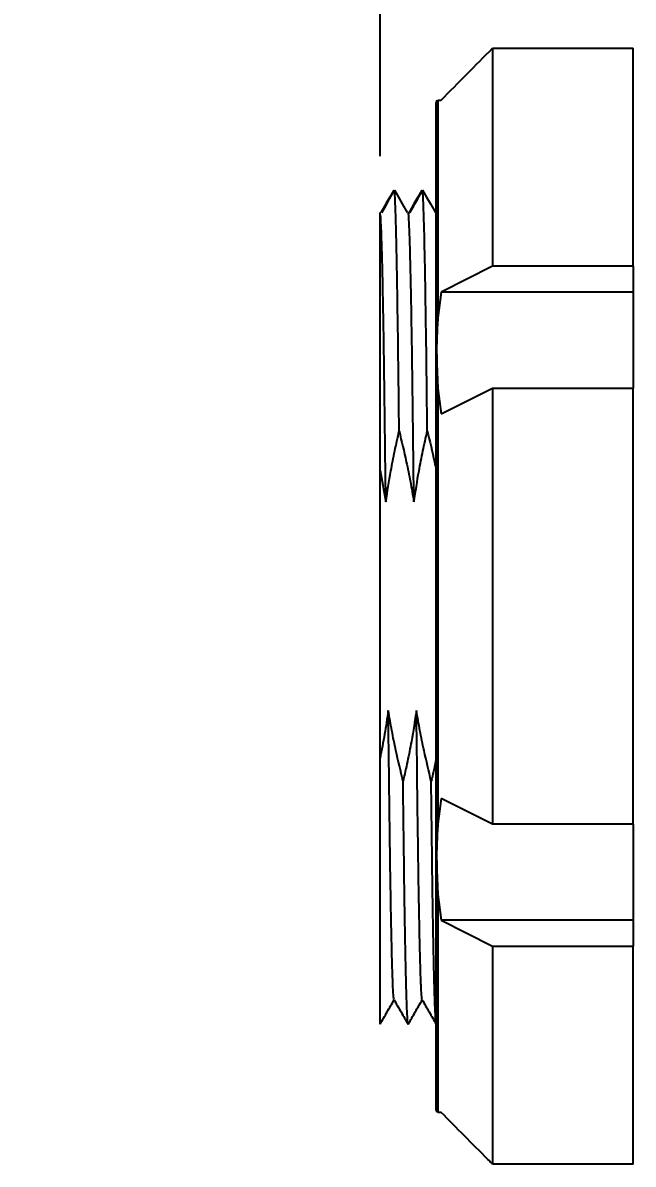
# Model space of a CAD drawing. Header units: millimetres. Extents: x 5 to 292, y 4 to 204.
# Drawn here: x 181.86 to 192.71, y 87.12 to 107.42 of the extents above; entities that cross this region are included whole.
import ezdxf

# ---------------------------------------------------------------- set-up
doc = ezdxf.new("R2010")
doc.units = ezdxf.units.MM
doc.layers.add('LAYER_1', color=179, linetype='Continuous')
doc.styles.add('SLDTEXTSTYLE0', font='TXT', dxfattribs={"width": 0.75})
doc.dimstyles.new('SLDDIMSTYLE3', dxfattribs={"dimtxt": 3.5, "dimasz": 3.302, "dimexe": 0, "dimexo": 0.0625, "dimgap": 0.875, "dimtad": 1, "dimrnd": 1e-09, "dimzin": 4, "dimdsep": 46, "dimtxsty": 'SLDTEXTSTYLE0', "dimsah": 1, "dimcen": 0.09, "dimadec": 0, "dimazin": 1, "dimtfac": 1, "dimtmove": 0, "dimatfit": 0, "dimfxl": 1, "dimfrac": 2, "dimtolj": 1, "dimtzin": 12, "dimarcsym": 0})

# ---------------------------------------------------------------- blocks, each defined once
blk = doc.blocks.new('_D_3')
at = {"layer": 'LAYER_1'}
for p, q in [((188.213, 105.043), (188.213, 122.043)), ((209.413, 102.493), (209.413, 122.043)), ((188.213, 121.043), (181.863, 121.043)), ((188.213, 121.043), (209.413, 121.043)), ((209.413, 121.043), (215.763, 121.043))]:
    blk.add_line(p, q, dxfattribs=at)
for points in [[(188.213, 121.043), (184.911, 121.551), (184.911, 120.535)], [(209.413, 121.043), (212.715, 120.535), (212.715, 121.551)]]:
    blk.add_solid(points, dxfattribs=at)
at = {"layer": 'LAYER_1', "insert": (192.672, 125.555), "char_height": 3.5, "attachment_point": 1, "style": 'SLDTEXTSTYLE0'}
blk.add_mtext('21.20', dxfattribs=at)
blk = doc.blocks.new('_D_4')
at = {"layer": 'LAYER_1'}
for p, q in [((188.213, 105.043), (188.213, 113.326)), ((201.713, 104.231), (201.713, 113.326)), ((188.213, 112.326), (181.863, 112.326)), ((201.713, 112.326), (188.213, 112.326)), ((201.713, 112.326), (208.063, 112.326))]:
    blk.add_line(p, q, dxfattribs=at)
for points in [[(188.213, 112.326), (184.911, 112.834), (184.911, 111.818)], [(201.713, 112.326), (205.015, 111.818), (205.015, 112.834)]]:
    blk.add_solid(points, dxfattribs=at)
at = {"layer": 'LAYER_1', "insert": (189.311, 116.838), "char_height": 3.5, "attachment_point": 1, "style": 'SLDTEXTSTYLE0'}
blk.add_mtext('13.50', dxfattribs=at)

msp = doc.modelspace()

# ---------------------------------------------------------------- linework, layer by layer
at = {"color": 7, "linetype": 'Continuous', "lineweight": 25}
for p, q in [((190.213, 106.965), (190.213, 103.087)), ((190.213, 106.965), (192.713, 106.965)), ((192.713, 103.087), (192.713, 106.965)), ((189.213, 97.043), (189.213, 106.002)), ((189.242, 106.043), (189.242, 102.173)), ((189.242, 106.043), (189.299, 106.043)), ((188.463, 104.425), (188.455, 104.438)), ((188.963, 104.425), (188.955, 104.438)), ((190.213, 103.087), (189.299, 102.626)), ((192.713, 103.087), (190.213, 103.087)), ((192.713, 103.087), (192.713, 102.626)), ((189.299, 102.626), (189.242, 102.173)), ((192.713, 102.626), (189.299, 102.626)), ((192.713, 102.626), (192.713, 100.922)), ((189.242, 100.914), (189.242, 93.173)), ((189.242, 100.914), (189.299, 100.461)), ((189.299, 100.461), (190.213, 100.922)), ((190.213, 100.922), (190.213, 93.165)), ((190.213, 100.922), (192.713, 100.922)), ((192.713, 93.165), (192.713, 100.922)), ((188.213, 99.455), (188.316, 98.897)), ((188.213, 94.343), (188.213, 99.455)), ((189.213, 88.085), (189.213, 97.043)), ((189.299, 93.626), (189.242, 93.173)), ((190.213, 93.165), (189.299, 93.626)), ((192.713, 93.165), (190.213, 93.165)), ((192.713, 93.165), (192.713, 91.461)), ((189.242, 91.914), (189.242, 88.043)), ((189.242, 91.914), (189.299, 91.461)), ((192.713, 91.461), (189.299, 91.461)), ((189.299, 91.461), (190.213, 91)), ((192.713, 91.461), (192.713, 91)), ((190.213, 91), (192.713, 91)), ((190.213, 91), (190.213, 87.122)), ((192.713, 87.122), (192.713, 91)), ((188.214, 89.618), (188.213, 89.61)), ((189.299, 88.043), (189.242, 88.043)), ((192.713, 87.122), (190.213, 87.122))]:
    msp.add_line(p, q, dxfattribs=at)
at = {"color": 7, "linetype": 'Continuous', "lineweight": 25, "flags": 128}
for points in [[(188.455, 104.438), (188.385, 104.317), (188.316, 104.196), (188.228, 104.043)], [(188.244, 104.043), (188.313, 104.165), (188.383, 104.286), (188.47, 104.438)], [(188.47, 104.438), (188.54, 104.317), (188.609, 104.196), (188.697, 104.043)], [(188.955, 104.438), (188.885, 104.317), (188.816, 104.196), (188.728, 104.043)], [(188.97, 104.438), (189.04, 104.317), (189.109, 104.196), (189.197, 104.043)]]:
    msp.add_lwpolyline(points, dxfattribs=at)
at = {"color": 7, "linetype": 'Continuous', "lineweight": 25}
for centre, start, end in [((189.313, 106.002), 155.5598, 180), ((189.313, 88.085), 180, 204.4533)]:
    msp.add_arc(centre, 0.1, start, end, dxfattribs=at)
for points, knots in [([(189.299, 106.043), (189.452, 106.198), (189.757, 106.505), (190.061, 106.812), (190.213, 106.965)], [0, 0, 0, 0, 0.503389, 1, 1, 1, 1]), ([(188.553, 100.156), (188.55, 100.41), (188.544, 100.92), (188.536, 101.63), (188.526, 102.281), (188.517, 102.86), (188.507, 103.358), (188.498, 103.773), (188.488, 104.094), (188.479, 104.327), (188.473, 104.401), (188.47, 104.438)], [0, 0, 0, 0, 0.110457, 0.222004, 0.336119, 0.4468, 0.558452, 0.670336, 0.781699, 0.891814, 1, 1, 1, 1]), ([(188.744, 104.043), (188.767, 104.084), (188.813, 104.165), (188.889, 104.296), (188.941, 104.388), (188.97, 104.438)], [0, 0, 0, 0, 0.3068999, 0.6138089, 1, 1, 1, 1]), ([(189.053, 100.156), (189.05, 100.41), (189.044, 100.92), (189.036, 101.63), (189.026, 102.281), (189.017, 102.86), (189.007, 103.358), (188.998, 103.773), (188.988, 104.094), (188.979, 104.327), (188.973, 104.401), (188.97, 104.438)], [0, 0, 0, 0, 0.110457, 0.222004, 0.336119, 0.4468, 0.558452, 0.670336, 0.781699, 0.891814, 1, 1, 1, 1]), ([(188.316, 98.897), (188.312, 99.187), (188.305, 99.757), (188.296, 100.557), (188.286, 101.303), (188.276, 101.989), (188.265, 102.603), (188.254, 103.124), (188.243, 103.537), (188.232, 103.83), (188.222, 104.01), (188.216, 104.032), (188.213, 104.043)], [0, 0, 0, 0, 0.099656, 0.196777, 0.293935, 0.393619, 0.495394, 0.598079, 0.700763, 0.802539, 0.902542, 1, 1, 1, 1]), ([(188.213, 99.455), (188.213, 99.72), (188.213, 100.251), (188.213, 100.974), (188.213, 101.628), (188.213, 102.208), (188.213, 102.717), (188.213, 103.147), (188.213, 103.499), (188.213, 103.785), (188.213, 103.989), (188.213, 104.025), (188.213, 104.043)], [0, 0, 0, 0, 0.102066, 0.204126, 0.299825, 0.395839, 0.491538, 0.585592, 0.679946, 0.773999, 0.887, 1, 1, 1, 1]), ([(188.713, 104.043), (188.719, 104.043), (188.725, 104.043), (188.744, 104.043), (188.744, 104.043)], [0, 0, 0, 0, 0.9931198, 1, 1, 1, 1]), ([(188.816, 98.897), (188.812, 99.187), (188.805, 99.757), (188.796, 100.557), (188.786, 101.303), (188.776, 101.989), (188.765, 102.603), (188.754, 103.124), (188.743, 103.537), (188.732, 103.83), (188.722, 104.01), (188.716, 104.032), (188.713, 104.043)], [0, 0, 0, 0, 0.099656, 0.196777, 0.293935, 0.393619, 0.495394, 0.598079, 0.700763, 0.802539, 0.902542, 1, 1, 1, 1]), ([(189.242, 102.173), (189.238, 102.116), (189.217, 101.828), (189.216, 101.408), (189.235, 101.046), (189.242, 100.914)], [0, 0, 0, 0, 0.135871, 0.686325, 1, 1, 1, 1]), ([(188.316, 98.897), (188.344, 99.082), (188.391, 99.385), (188.473, 99.804), (188.526, 100.038), (188.553, 100.156)], [0, 0, 0, 0, 0.436521, 0.71818, 1, 1, 1, 1]), ([(188.553, 100.156), (188.596, 99.975), (188.668, 99.676), (188.754, 99.256), (188.795, 99.017), (188.816, 98.897)], [0, 0, 0, 0, 0.434804, 0.717317, 1, 1, 1, 1]), ([(188.816, 98.897), (188.844, 99.082), (188.891, 99.385), (188.973, 99.804), (189.026, 100.038), (189.053, 100.156)], [0, 0, 0, 0, 0.436521, 0.71818, 1, 1, 1, 1]), ([(189.053, 100.156), (189.097, 99.975), (189.155, 99.74), (189.202, 99.504), (189.213, 99.45)], [0, 0, 0, 0, 0.772306, 1, 1, 1, 1]), ([(188.36, 95.189), (188.338, 95.048), (188.296, 94.765), (188.24, 94.484), (188.213, 94.343)], [0, 0, 0, 0, 0.499764, 1, 1, 1, 1]), ([(188.622, 93.931), (188.579, 94.112), (188.507, 94.411), (188.421, 94.831), (188.38, 95.07), (188.36, 95.189)], [0, 0, 0, 0, 0.434803, 0.717316, 1, 1, 1, 1]), ([(188.461, 90.052), (188.459, 90.061), (188.453, 90.083), (188.443, 90.258), (188.432, 90.55), (188.421, 90.963), (188.41, 91.484), (188.399, 92.098), (188.389, 92.784), (188.379, 93.529), (188.37, 94.329), (188.363, 94.9), (188.36, 95.189)], [0, 0, 0, 0, 0.084431, 0.185877, 0.289121, 0.393288, 0.497455, 0.600699, 0.701822, 0.800382, 0.898905, 1, 1, 1, 1]), ([(188.86, 95.189), (188.831, 95.005), (188.785, 94.702), (188.702, 94.283), (188.649, 94.048), (188.622, 93.931)], [0, 0, 0, 0, 0.4365229, 0.718182, 1, 1, 1, 1]), ([(189.122, 93.931), (189.079, 94.112), (189.007, 94.411), (188.921, 94.831), (188.88, 95.07), (188.86, 95.189)], [0, 0, 0, 0, 0.434803, 0.717317, 1, 1, 1, 1]), ([(188.961, 90.052), (188.959, 90.061), (188.953, 90.083), (188.943, 90.258), (188.932, 90.55), (188.921, 90.963), (188.91, 91.484), (188.899, 92.098), (188.889, 92.784), (188.879, 93.529), (188.87, 94.329), (188.863, 94.9), (188.86, 95.189)], [0, 0, 0, 0, 0.084431, 0.185877, 0.289121, 0.393288, 0.497455, 0.600699, 0.701822, 0.800382, 0.898905, 1, 1, 1, 1]), ([(188.213, 89.61), (188.213, 89.618), (188.213, 89.632), (188.213, 89.717), (188.213, 89.868), (188.213, 90.11), (188.213, 90.432), (188.213, 90.843), (188.213, 91.343), (188.213, 91.912), (188.213, 92.547), (188.213, 93.238), (188.213, 93.845), (188.213, 94.222), (188.213, 94.343)], [0, 0, 0, 0, 0.064144, 0.128288, 0.214753, 0.301448, 0.387914, 0.482381, 0.57715, 0.671617, 0.766094, 0.86087, 0.955336, 1, 1, 1, 1]), ([(189.213, 94.346), (189.209, 94.325), (189.182, 94.186), (189.15, 94.048), (189.122, 93.931)], [0, 0, 0, 0, 0.150385, 1, 1, 1, 1]), ([(188.711, 89.617), (188.709, 89.625), (188.704, 89.642), (188.696, 89.777), (188.687, 90.004), (188.677, 90.327), (188.668, 90.739), (188.658, 91.233), (188.649, 91.808), (188.64, 92.457), (188.631, 93.167), (188.625, 93.677), (188.622, 93.931)], [0, 0, 0, 0, 0.081227, 0.180348, 0.281183, 0.383118, 0.4855, 0.587658, 0.68893, 0.79454, 0.897775, 1, 1, 1, 1]), ([(189.211, 89.617), (189.209, 89.625), (189.204, 89.642), (189.196, 89.777), (189.187, 90.004), (189.177, 90.327), (189.168, 90.739), (189.158, 91.233), (189.149, 91.808), (189.14, 92.457), (189.131, 93.167), (189.125, 93.677), (189.122, 93.931)], [0, 0, 0, 0, 0.081227, 0.180348, 0.281183, 0.383118, 0.4855, 0.587658, 0.68893, 0.79454, 0.897775, 1, 1, 1, 1]), ([(189.242, 93.173), (189.238, 93.116), (189.217, 92.828), (189.216, 92.408), (189.235, 92.046), (189.242, 91.914)], [0, 0, 0, 0, 0.135871, 0.686327, 1, 1, 1, 1]), ([(188.214, 89.612), (188.256, 89.684), (188.338, 89.827), (188.421, 89.971), (188.463, 90.042)], [0, 0, 0, 0, 0.502771, 1, 1, 1, 1]), ([(188.461, 90.045), (188.503, 89.972), (188.586, 89.828), (188.67, 89.684), (188.711, 89.612)], [0, 0, 0, 0, 0.499998, 1, 1, 1, 1]), ([(188.714, 89.612), (188.756, 89.684), (188.838, 89.827), (188.921, 89.971), (188.963, 90.042)], [0, 0, 0, 0, 0.502772, 1, 1, 1, 1]), ([(188.961, 90.045), (189.003, 89.972), (189.086, 89.828), (189.17, 89.684), (189.211, 89.612)], [0, 0, 0, 0, 0.499997, 1, 1, 1, 1]), ([(190.213, 87.122), (190.185, 87.15), (189.88, 87.457), (189.576, 87.764), (189.299, 88.043)], [0, 0, 0, 0, 0.09133, 1, 1, 1, 1])]:
    msp.add_open_spline(points, degree=3, knots=knots, dxfattribs=at)

# ---------------------------------------------------------------- dimensions: what is measured, and where the dimension line sits
at = {"layer": 'LAYER_1'}
for base, p1, p2, picture, middle in [((209.413, 121.043), (188.213, 104.043), (209.413, 101.493), '_D_3', (198.491, 121.043)), ((188.213, 112.326), (201.713, 103.231), (188.213, 104.043), '_D_4', (195.13, 112.326))]:
    dim = msp.add_linear_dim(base=base, p1=p1, p2=p2, dimstyle='SLDDIMSTYLE3', dxfattribs=at)
    dim.commit()
    dim.dimension.update_dxf_attribs({"geometry": picture, "text_midpoint": middle, "dimtype": 160})

doc.saveas('drawing.dxf')
